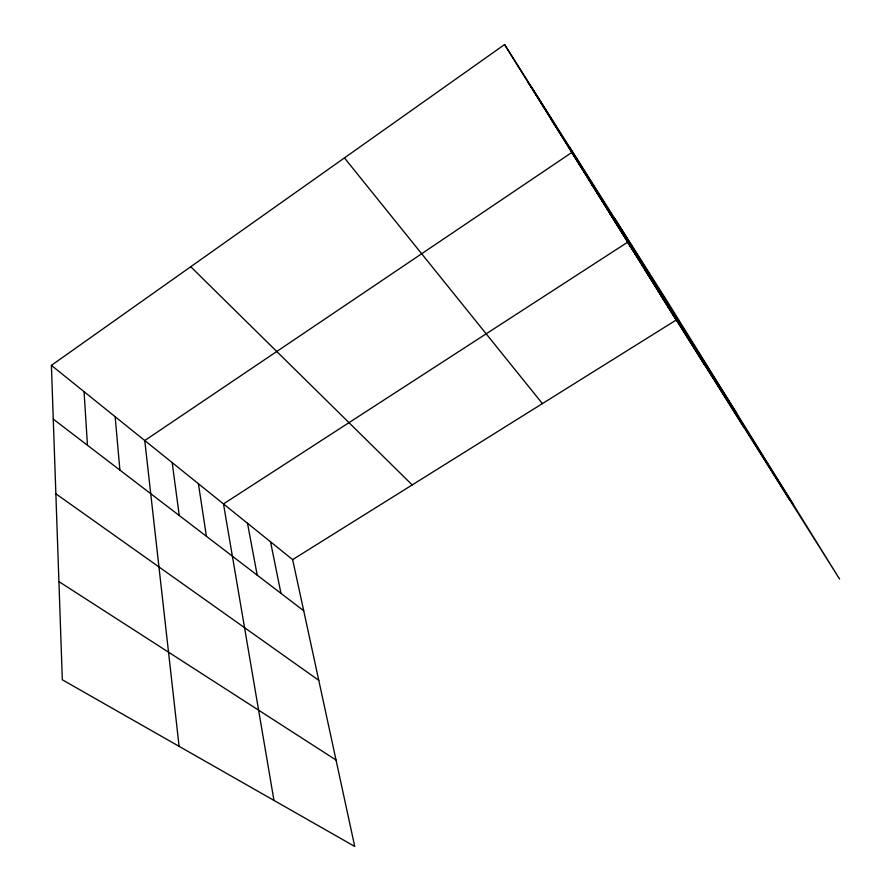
<?xml version="1.0" encoding="UTF-8"?>
<svg xmlns="http://www.w3.org/2000/svg" width="891" height="891" viewBox="0 0 891 891"><rect width="100%" height="100%" fill="white"/><g stroke="black" fill="none" stroke-linecap="round" stroke-linejoin="round"><path stroke-width="1.34" d="M51.4 365.366L292.638 559.615L354.741 846.45L62.325 679.788L51.4 365.366L504.573 44.55L665.967 299.276L839.6 579.094L660.743 295.255M292.638 559.615L676.18 320.036L504.573 44.55M58.917 581.611L336.03 760.023M55.866 493.792L318.778 680.345M53.271 419.104L303.72 610.769M190.73 266.732L412.199 484.927M344.438 157.907L542.396 403.601M528.218 82.507L555.55 125.687M550.593 118.436L578.315 162.251M736.645 413.179L571.799 152.472L144.765 440.544L179.091 746.335M591.346 183.858L619.601 228.564M609.956 213.729L638.379 258.724M792.745 503.582L627.687 242.185L223.485 503.927L273.96 800.408M644.594 269.327L673.217 314.679M531.426 86.95L704.859 365.488M614.456 217.983L789.682 499.951M569.249 146.625L744.185 427.836M270.541 541.817L280.966 593.35M247.509 523.273L257.209 575.174M198.403 483.735L206.422 536.304M172.186 462.629L179.236 515.499M115.162 416.71L119.895 470.092M84.077 391.684L87.452 445.266"/></g></svg>
